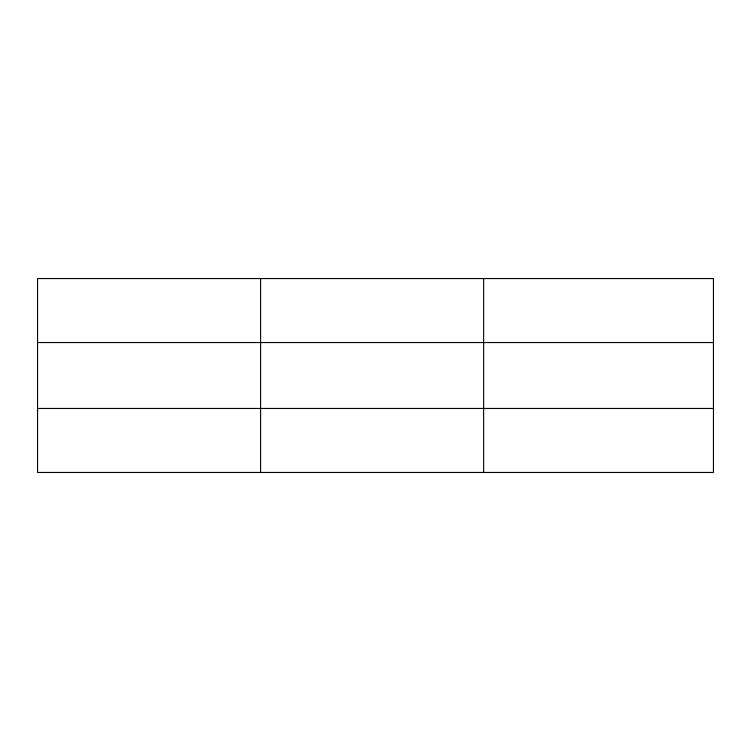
<?xml version="1.0" encoding="UTF-8"?>
<svg xmlns="http://www.w3.org/2000/svg" width="751" height="751" viewBox="0 0 751 751"><rect width="100%" height="100%" fill="white"/><g stroke="black" fill="none" stroke-linecap="round" stroke-linejoin="round"><path stroke-width="1.13" d="M260.597 278.546L260.597 472.454M483.644 278.546L483.644 472.454M37.55 342.54L713.45 342.54M37.55 408.46L713.45 408.46M713.45 278.546L713.45 472.454L37.55 472.454L37.55 278.546L713.45 278.546"/></g></svg>
